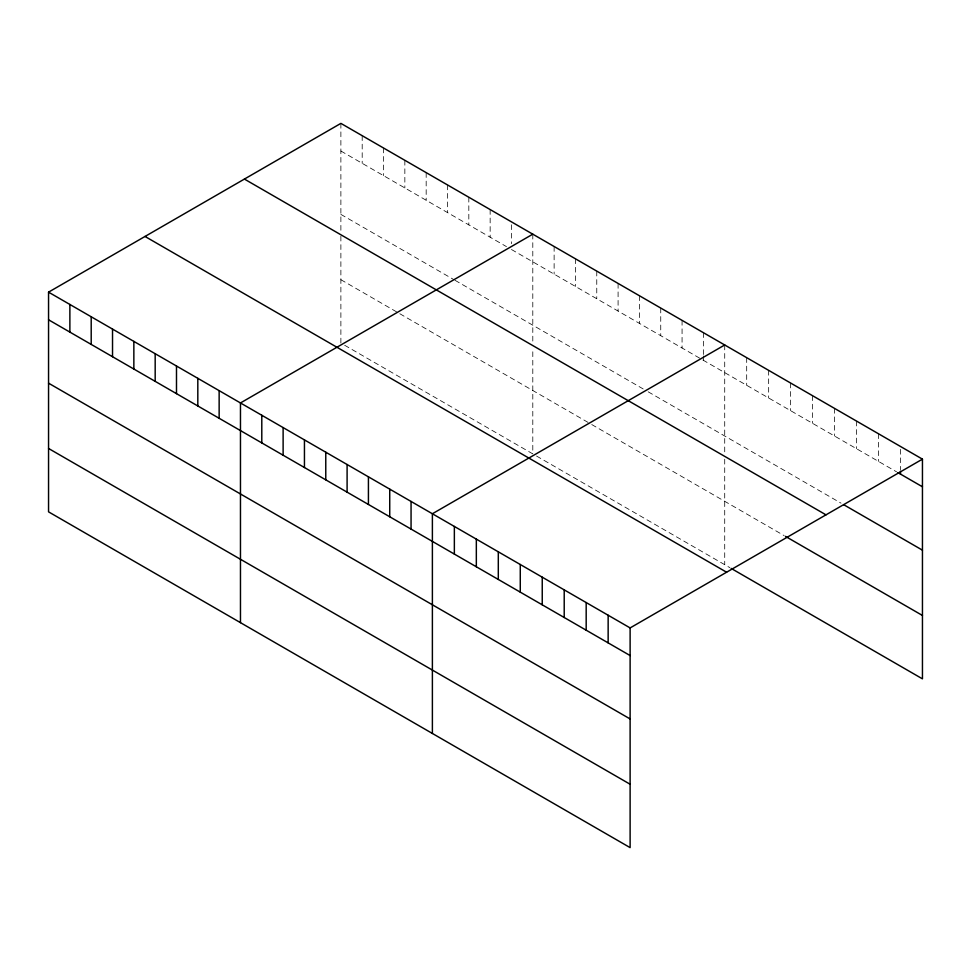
<?xml version="1.0" encoding="UTF-8"?>
<svg xmlns="http://www.w3.org/2000/svg" width="971" height="971" viewBox="0 0 971 971"><rect width="100%" height="100%" fill="white"/><g stroke="black" fill="none" stroke-linecap="round" stroke-linejoin="round"><path stroke-width="0.73" stroke-dasharray="4.86 3.64" d="M340.882 151.015L506.449 246.61M511.474 249.511L896.597 471.857M340.882 214.397L453.773 279.575M455.023 280.303L643.178 388.934M648.203 391.823L841.032 503.16M340.882 279.697L398.571 313.014M399.834 313.742L590.502 423.817M591.752 424.545L784.167 535.628M344.644 345.251L532.8 453.882L532.8 348.419M536.562 456.054L729.889 567.671M900.481 449.367L900.481 469.733M878.512 433.782L878.512 461.407M856.543 421.098L856.543 448.723M834.562 408.403L834.562 436.04M812.593 395.719L812.593 423.356M790.625 383.035L790.625 410.672M768.656 370.352L768.656 397.989M746.687 357.668L746.687 385.305M724.718 344.984L724.718 453.421M724.718 459.222L724.718 564.685M703.392 332.677L703.392 354.488M703.392 355.944L703.392 360.314M682.067 320.357L682.067 347.994M660.741 308.05L660.741 335.687M639.416 295.742L639.416 323.379M618.09 283.423L618.09 311.06M596.764 271.115L596.764 298.752M575.439 258.808L575.439 286.445M554.125 246.488L554.125 274.125M532.8 234.181L532.8 342.617M511.474 224.774L511.474 243.685M490.149 209.554L490.149 237.191M468.823 197.247L468.823 224.884M447.497 184.939L447.497 212.576M426.172 172.62L426.172 200.257M404.846 160.312L404.846 187.949M383.521 148.005L383.521 175.642M362.195 135.685L362.195 163.322M340.882 123.378L340.882 231.814M340.882 236.159L340.882 343.079"/><path stroke-width="1.46" d="M48.55 292.15L630.118 627.921L630.118 847.622L48.55 511.851L48.55 292.15L340.882 123.378L922.45 459.149L922.45 678.85L731.175 568.423M532.8 234.181L240.468 402.953L240.468 622.654M724.718 344.984L432.386 513.756L432.386 733.457M630.118 627.921L922.45 459.149M897.896 472.61L922.45 486.787M843.617 504.653L922.45 550.169M244.413 179.077L825.981 514.836M785.454 536.38L922.45 615.468M145.019 236.451L726.587 572.222M48.55 319.787L630.118 655.559M48.55 383.169L630.118 718.941M48.55 448.468L630.118 784.24M900.481 471.19L900.481 474.103M608.149 615.238L608.149 642.875M586.181 602.554L586.181 630.191M564.212 589.87L564.212 617.495M542.243 577.175L542.243 604.812M520.274 564.491L520.274 592.128M498.305 551.807L498.305 579.444M476.336 539.123L476.336 566.761M454.355 526.44L454.355 554.077M411.061 501.449L411.061 529.086M389.735 489.129L389.735 516.766M368.422 476.822L368.422 504.459M347.096 464.514L347.096 492.151M325.771 452.195L325.771 479.832M304.445 439.887L304.445 467.524M283.119 427.58L283.119 455.217M261.794 415.26L261.794 442.897M219.143 390.645L219.143 418.283M197.817 378.326L197.817 405.963M176.491 366.018L176.491 393.656M155.178 353.711L155.178 381.348M133.852 341.391L133.852 369.029M112.527 329.084L112.527 356.721M91.201 316.777L91.201 344.414M69.876 304.457L69.876 332.094"/></g></svg>
